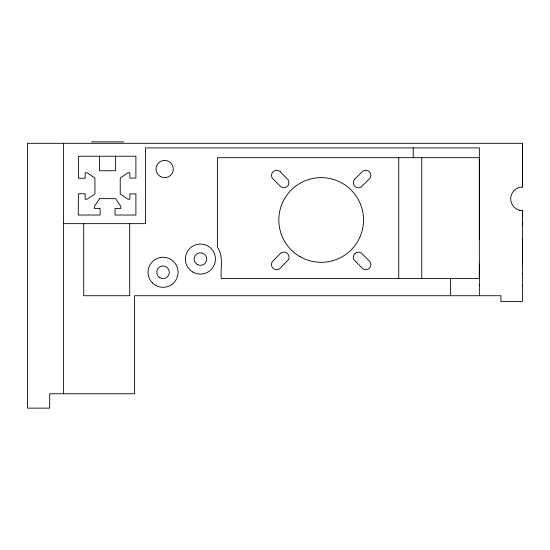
<?xml version="1.0" encoding="UTF-8"?>
<svg xmlns="http://www.w3.org/2000/svg" width="550" height="550" viewBox="0 0 550 550"><rect width="100%" height="100%" fill="white"/><g stroke="black" fill="none" stroke-linecap="round" stroke-linejoin="round"><path stroke-width="0.82" d="M83.724 223.657L83.724 295.728L129.718 295.728L129.718 223.657M479.353 285.759L479.353 285.161M479.353 264.11L479.353 278.479L221.258 278.479C220.275 268.249 223.933 256.252 217.394 247.266L217.394 157.678L479.353 157.678L479.353 239.099M522.39 187.076L522.473 143.309L522.479 187.069L519.427 187.468A11.784 11.784 0 0 0 522.486 210.636L522.5 301.476L500.919 301.476L500.94 295.728L134.606 295.728L134.606 393.759L49.699 393.759L49.713 408.127L27.5 408.127L27.5 143.309L522.473 143.309M522.493 285.752L522.493 285.154M522.493 274.093L522.493 274.697M522.493 264.11L522.493 239.099M522.486 225.012L522.486 221.994M522.486 215.958L522.486 212.939M522.479 181.892L522.479 178.874M522.479 172.838L522.479 169.819M91.41 141.873L123.75 141.873M63.601 223.657L145.53 223.657L145.53 147.909L479.353 147.909L479.353 295.728M522.486 210.636L519.434 210.238M479.353 273.893L479.353 274.704M450.608 278.479L450.608 295.728M421.761 157.678L421.761 278.479M413.236 147.909L413.236 157.678M398.764 157.678L398.764 278.479M115.631 156.241L115.631 170.761L99.529 170.761L99.529 156.241M63.601 143.309L63.601 393.759M288.516 259.648L279.235 269.074A5.246 5.246 0 0 1 272.071 261.91L280.864 253A5.246 5.246 0 0 1 287.238 253.392L288.145 254.416A5.246 5.246 0 0 1 288.516 259.648M99.571 198.646L94.359 206.47L94.359 208.423L100.107 208.423L100.107 215.029L78.258 215.029L78.403 193.758L85.161 193.758L85.161 199.224L87.113 199.217L94.93 194.006L94.93 177.987L87.113 172.776L85.161 172.776L85.161 178.234L78.403 178.234L78.403 156.241L135.898 156.241L135.898 178.09L129.862 178.09L129.862 172.776L128.054 172.776L120.23 177.987L120.23 194.006L128.054 199.224L129.862 199.217L129.862 193.903L135.898 193.903L135.898 215.029L115.053 215.029L115.053 208.423L120.808 208.423L120.808 206.47L115.589 198.646L99.571 198.646M354.716 179.121L353.959 180.187A5.184 5.184 0 0 0 354.159 185.371L355.018 186.409A5.184 5.184 0 0 0 361.302 186.993L370.219 178.008A5.184 5.184 0 0 0 363.138 170.933L354.716 179.121M355.032 253.536L354.166 254.581A5.184 5.184 0 0 0 353.953 259.758L363.138 269.026A5.184 5.184 0 0 0 370.219 261.944L361.309 252.966A5.184 5.184 0 0 0 355.032 253.536M280.232 171.724L279.207 170.933A5.184 5.184 0 0 0 272.126 178.008L281.208 187.089A5.184 5.184 0 0 0 288.289 180.022L280.232 171.724M299.998 256.651A42.35 42.35 0 0 0 363.522 219.979A42.35 42.35 0 0 0 299.998 183.301A42.35 42.35 0 0 0 299.998 256.651M197.271 264.55A6.325 6.325 0 0 0 206.759 259.071A6.325 6.325 0 0 0 197.271 253.598A6.325 6.325 0 0 0 197.271 264.55M159.899 277.764A6.325 6.325 0 0 0 169.386 272.284A6.325 6.325 0 0 0 159.899 266.805A6.325 6.325 0 0 0 159.899 277.764M192.926 272.085A15.022 15.022 0 0 0 215.456 259.071A15.022 15.022 0 0 0 192.926 246.063A15.022 15.022 0 0 0 192.926 272.085M152.439 282.906A15.022 15.022 0 0 0 177.574 276.176A15.022 15.022 0 0 0 159.177 257.771A15.022 15.022 0 0 0 152.439 282.906M160.311 176.461A8.621 8.621 0 0 0 173.298 169.091A8.621 8.621 0 0 0 160.421 161.521A8.621 8.621 0 0 0 160.311 176.461"/></g></svg>
